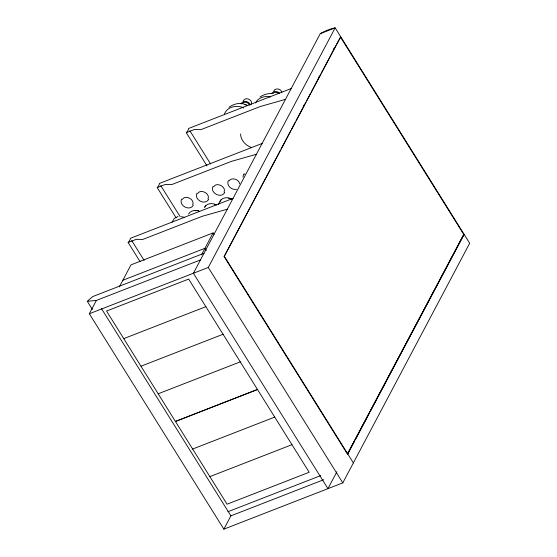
<?xml version="1.0" encoding="UTF-8"?>
<svg xmlns="http://www.w3.org/2000/svg" width="557" height="557" viewBox="0 0 557 557"><rect width="100%" height="100%" fill="white"/><g stroke="black" fill="none" stroke-linecap="round" stroke-linejoin="round"><path stroke-width="0.84" d="M242.984 177.161L243.541 174.118M224.346 114.255C226.991 106.603 237.004 104.556 243.688 107.94M241.035 103.943C242.65 99.794 249.237 101.047 250.344 104.967M243.298 100.991C245.136 96.103 253.804 100.044 251.005 104.598M255.503 102.961C258.037 97.586 264.937 95.595 270.423 96.925M273.724 91.146C275.137 87.526 280.881 88.619 281.849 92.044M336.881 471.758L327.934 488.656L193.404 273.25L320.275 33.636A25.643 8.501 -32 0 1 335.147 27.85L469.676 243.256L342.806 482.87L223.858 529.15L89.329 313.744L96.375 300.439L200.457 259.938M119.351 286.848L130.992 264.86L213.101 232.91L214.013 234.358M181.673 199.065C178.324 205.679 189.986 211.709 193.397 205.08M182.376 199.427C185.126 194.302 195.18 199.51 192.694 204.718M172.043 222.201L174.376 218.393L178.031 216.457M196.983 193.195C193.634 199.81 205.296 205.839 208.701 199.211M197.686 193.551C200.436 188.426 210.49 193.641 208.005 198.849M213.053 186.386C209.704 193.007 221.366 199.037 224.77 192.402M213.749 186.748C216.506 181.624 226.56 186.839 224.074 192.047M228.363 180.503C225.947 185.342 231.782 190.431 236.523 189.276M229.066 180.865C230.925 177.237 239.176 178.734 239.642 183.921M218.344 204.37L221.066 199.838M201.46 254.897L213.101 232.91M244.238 174.473L244.843 173.7M89.329 313.744L208.276 267.464L335.147 27.85L320.275 33.636M303.231 106.561L304.045 105.029M318.277 78.147L319.091 76.615M333.323 49.733L334.137 48.194M232.861 270.605L224.116 256.603L235.096 235.869M235.91 234.33L250.142 207.455M250.956 205.916L265.188 179.034M265.995 177.502L280.234 150.62M281.041 149.081L290.803 130.651M291.617 129.12L295.28 122.206M296.087 120.667L305.849 102.237M306.663 100.699L310.319 93.785M311.133 92.253L320.895 73.823M321.709 72.285L335.941 45.402M336.755 43.871L340.752 36.825L224.116 256.603M257.508 389.517L188.656 279.085L106.54 311.036L227.075 504.21L309.184 472.259L257.508 389.517L175.392 421.468L257.564 389.413M223.858 529.15L230.904 515.838L323.687 479.737M348.014 453.572L350.047 449.729M350.854 448.204L354.524 441.283M355.317 439.772L369.57 412.862M370.377 411.331L371.192 409.792M371.554 409.11L386.238 381.378M386.572 380.744L401.284 352.964M401.59 352.379L405.754 344.511M406.053 343.947L416.33 324.543M416.608 324.014L420.8 316.098M421.071 315.582L425.276 307.652M425.541 307.151L431.376 296.129M431.626 295.656L435.846 287.684M436.089 287.224L440.322 279.231M440.559 278.785L446.422 267.715M446.644 267.29L450.892 259.263M451.107 258.859L455.368 250.817M456.176 249.278L463.904 234.692L340.236 36.678M188.517 214.125C190.39 210.588 194.922 209.78 198.494 210.859M205.756 205.721L204.586 207.322A9.232 7.561 27.9 0 1 216.22 204.795M242.372 103.511C244.279 101.109 248.519 102.286 249.383 105.085M271.941 93.144C273.779 90.784 277.525 91.16 279.523 93.116M272.805 93.667C274.26 91.801 277.233 92.093 278.82 93.646M92.392 309.427L87.324 301.316L92.546 296.644L203.98 253.282M228.969 107.243C232.624 104.674 237.087 103.052 241.599 103.449M260.098 96.946C263.586 94.613 267.806 93.249 272.025 93.604M291.2 88.549L188.475 128.521A12.01 3.983 -32 0 1 186.275 132.677L207.009 165.875M186.275 132.677L194.386 129.523L200.966 129.607L260.404 106.478L285.476 99.362M262.131 143.455L159.399 183.427A12.01 3.983 -32 0 1 157.199 187.591L176.089 217.836M157.199 187.591L165.311 184.437L171.89 184.513L231.329 161.391L256.401 154.275M233.056 198.369L130.331 238.34A12.01 3.983 -32 0 1 128.124 242.504L140.106 261.679M128.124 242.504L136.235 239.343L142.822 239.426L202.254 216.297L227.326 209.188M122.839 280.255L204.955 248.304L206.313 250.476M123.765 338.614L205.881 306.663M140.998 366.2L223.106 334.249M158.223 393.778L240.332 361.827M192.618 449.046L274.733 417.096M209.843 476.632L291.959 444.681M227.876 511.73L320.741 475.594M87.324 301.316L96.375 300.439M194.978 210.748L196.705 210.595M242.17 103.511L247.169 105.217M197.902 210.734L199.399 211.305M245.108 104.507L246.173 105.008M251.103 147.32C245.442 145.384 240.735 140.134 240.561 133.986M189.86 130.735L210.588 163.925M224.45 256.471L353.375 462.902M233.132 271.043L235.618 275.026M235.896 275.464L260.718 315.213M260.927 315.547L285.776 355.331M286.006 355.7L288.533 359.752M288.763 360.114L300.258 378.516M300.502 378.906L310.827 395.449M311.085 395.853L313.591 399.863M313.842 400.274L316.348 404.278M316.606 404.695L329.222 424.894M329.486 425.325L331.979 429.308M332.25 429.739L347.61 454.338M160.785 185.641L180.134 216.624M208.276 267.464L342.806 482.87M131.71 240.554L144.152 260.474M101.444 308.55L230.904 515.838M181.241 216.757A7.109 5.821 27.9 0 1 182.438 216.889M183.03 217.021A7.109 5.821 27.9 0 1 184.193 217.425M214.403 204.349A7.109 5.821 27.9 0 1 216.13 205.011M228.523 198.243A7.109 5.821 27.9 0 1 229.721 198.459M230.306 198.64A7.109 5.821 27.9 0 1 231.447 199.127M219.897 201.439A9.232 7.561 27.9 0 1 231.538 198.912M463.73 234.406L347.436 454.052L464.072 234.274L463.73 234.406"/></g></svg>
